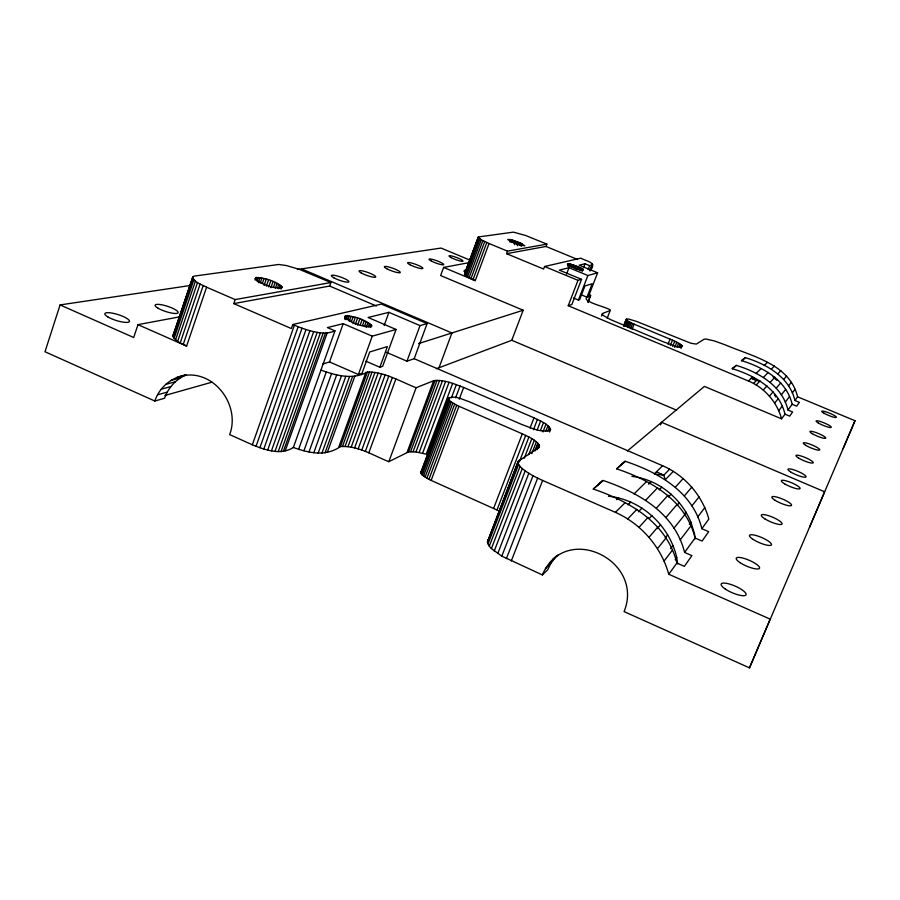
<?xml version="1.0" encoding="UTF-8"?>
<svg xmlns="http://www.w3.org/2000/svg" width="900" height="900" viewBox="0 0 900 900"><rect width="100%" height="100%" fill="white"/><g stroke="black" fill="none" stroke-linecap="round" stroke-linejoin="round"><path stroke-width="1.35" d="M320.963 370.103C335.812 375.412 352.598 380.205 367.459 371.993C384.851 371.891 400.466 381.634 416.126 387.731L433.654 380.745C443.993 379.249 454.174 383.929 463.669 387.45L534.004 417.814C539.741 420.919 547.616 423.113 550.575 429.412L550.249 430.245C540.934 433.159 530.944 427.59 522.158 424.654L468.968 401.625C462.623 399.623 455.051 395.145 448.481 398.216L449.955 401.175L456.705 405.293L522.293 433.811C528.356 436.973 536.062 439.447 539.505 445.77L538.751 447.48L518.186 461.374L487.429 542.104L489.285 546.199L491.389 548.561L501.806 556.144L542.351 574.931L547.639 569.835L550.744 563.58L554.873 557.977M487.429 542.104L518.186 461.374M190.541 285.457L60.075 304.931L45 351.743L154.834 401.04L164.565 398.25C168.109 387.934 175.939 379.159 186.12 375.053C171.754 376.909 159.322 387.293 154.834 401.04M179.123 316.946L137.97 324.652L133.695 337.511L60.075 304.931M192.6 277.571C195.143 282.836 201.769 284.569 206.584 287.201L186.604 346.095C181.811 343.429 175.005 341.505 172.924 335.936L192.6 277.571L193.781 276.176L278.651 264.476L286.043 265.477L299.183 269.28L330.885 282.555L329.636 286.054L233.786 303.604L235.159 299.576L330.885 282.555M172.924 335.936L192.881 276.761M173.205 337.061L192.926 278.584M174.105 338.355L193.871 279.776M175.59 339.784L195.401 281.104M177.649 341.314L197.505 282.555M180.214 342.9L200.115 284.074M183.218 344.509L203.164 285.637M255.071 280.058L255.949 277.526C265.118 277.942 275.445 280.789 282.184 287.168L282.105 287.651C272.88 288.866 262.226 284.58 255.026 278.741L255.949 277.526M256.129 279.945L256.995 277.425M257.074 281.25L258.379 277.47M258.311 282.713L260.055 277.673M260.224 283.05L261.968 278.01M262.316 283.534L264.06 278.494M264.105 285.39L266.287 279.101M266.4 286.099L268.571 279.821M268.684 286.886L270.855 280.609M270.9 287.752L273.082 281.475M273.431 287.392L275.175 282.375M275.332 288.304L277.076 283.286M277.436 287.955L278.752 284.186M278.809 288.821L280.125 285.041M280.305 288.36L281.183 285.84M280.991 289.08L281.869 286.56M386.348 352.294L406.957 361.181L414.191 358.695L427.106 323.572L381.409 304.088L292.77 324.517L291.353 328.556L233.786 303.604M452.655 383.366L426.206 454.196L415.969 451.924L408.589 451.89L388.822 461.678C373.41 455.591 357.739 445.298 340.414 446.614C325.53 456.829 309.049 453.049 293.355 447.491C280.53 455.67 265.084 449.876 252.349 444.791L294.39 325.215L292.77 324.517M256.039 446.344L298.136 326.756L294.39 325.215M259.898 447.75L302.051 328.207C312.548 331.616 324.157 335.565 334.969 330.851L293.355 447.491M263.824 448.988L306.011 329.524M500.209 511.481L428.918 479.407L422.314 475.065L420.919 473.175L421.605 471.229M267.716 450.011L309.926 330.671M271.474 450.81L313.684 331.616M275.006 451.35L317.205 332.359M278.213 451.631L320.389 332.854M281.025 451.642L323.156 333.101M283.376 451.384L325.451 333.09M285.21 450.866L327.218 332.843M344.543 318.51L345.454 315.968C354.735 316.058 364.928 319.387 371.846 325.654L371.554 326.599C362.239 326.959 351.248 323.415 344.7 316.744L345.454 315.968M322.819 363.971L329.524 361.946L343.204 323.662L372.251 336.161L396.067 329.468L382.657 366.3L379.856 367.245L365.861 361.181M298.654 449.246L326.295 371.925M345.037 319.613L346.399 315.799M346.32 319.601L347.681 315.799M347.895 319.759L349.256 315.956M349.279 321.334L351.101 316.271M303.93 450.731L331.594 373.5M351.326 321.784L353.137 316.721M353.059 323.629L355.32 317.306M309.026 451.89L336.701 374.782M355.331 324.326L357.593 318.004M357.615 325.114L359.887 318.803M313.808 452.7L341.471 375.75M360.315 324.72L362.126 319.669M362.452 325.642L364.264 320.591M318.15 453.127L345.791 376.369M364.41 326.576L366.233 321.525M366.154 327.521L367.976 322.459M321.919 453.184L349.526 376.627M368.077 327.161L369.45 323.37M369.697 326.745L370.609 324.214M325.035 452.846L352.586 376.515M370.496 327.521L371.419 324.99M327.397 452.149L354.881 376.043M329.524 361.946L358.391 374.512L372.251 336.161M338.782 447.098L365.884 372.319M340.414 446.614L367.459 371.993M384.154 325.485L388.924 312.334L420.007 325.609L427.106 323.572M342.517 446.377L369.54 371.914M345.06 446.4L372.049 372.071M347.974 446.67L374.94 372.465M379.856 367.245L387.382 346.567L369.697 351.99L361.991 373.298L358.391 374.512M351.18 447.188L378.135 373.095M354.6 447.93L381.566 373.939M358.166 448.897L385.132 374.963M361.777 450.045L388.766 376.166M365.355 451.361L392.377 377.505M368.82 452.801L395.887 378.945M535.556 449.865L537.975 443.284L534.971 451.024M406.957 361.181L420.007 325.609M469.238 262.609L443.621 267.412L440.629 275.558L523.17 310.241L511.785 340.279L436.387 368.741M388.822 461.678L416.126 387.731M478.192 237.274L481.264 239.794L489.049 243.495L475.234 280.665L467.527 276.874L464.535 274.185L478.339 236.959L513.416 232.132L525.589 235.474L546.874 244.136L545.996 246.454L506.554 253.676L507.499 251.145L546.874 244.136M464.535 274.185L478.339 236.959M464.749 274.68L478.418 237.735M478.373 238.106L464.704 273.814M465.322 275.31L479.014 238.309M466.256 276.053L479.97 239.006M467.527 276.874L481.264 239.794M469.103 277.774L482.861 240.66M470.947 278.719L484.718 241.583M407.07 452.407L433.654 380.745M439.009 367.751L451.924 332.955L301.579 268.886M408.589 451.89L435.127 380.396M473.006 279.686L486.799 242.528M410.614 451.642L437.119 380.284M413.089 451.654L439.571 380.441M415.969 451.924L442.418 380.835M419.164 452.452L445.601 381.465M422.606 453.206L449.044 382.32M420.784 472.387L448.481 398.216M420.919 473.175L448.549 399.127M448.391 401.377L449.854 397.451M421.436 474.075L449.032 400.264M422.314 475.065L449.955 401.175M509.67 241.909L510.559 239.546L511.695 239.839L521.212 243.394L524.846 245.869L516.15 243.855L507.78 239.49L510.559 239.546M451.451 397.699L456.356 384.593M510.817 242.19L511.695 239.839M423.54 476.123L451.215 402.154M512.089 242.561L512.977 240.21M425.07 477.214L452.79 403.178M513.461 243L514.339 240.649M455.636 397.755L460.058 385.965M426.881 478.316L454.635 404.235M514.44 244.676L515.767 241.144M516.33 244.035L517.207 241.684M428.918 479.407L456.705 405.293M459.248 399.24L463.669 387.45M517.298 245.779L518.625 242.257M519.086 245.183L519.975 242.831M431.123 480.454L458.955 406.316M520.335 245.756L521.212 243.394M521.438 246.296L522.326 243.945M590.659 269.933C597.51 262.114 585.124 260.977 580.86 258.142L544.567 266.501L543.6 269.044L506.554 253.676M567.562 266.029L568.462 263.666C570.521 263.745 588.285 269.933 581.974 270.349C580.342 270.428 562.882 264.049 568.462 263.666M568.507 266.22L569.408 263.858M566.516 274.162L568.991 267.716L587.88 275.524L597.611 272.79L588.375 296.707L586.98 297.18L580.534 294.502M569.621 266.49L570.521 264.127M570.87 266.85L571.781 264.499M572.231 267.289L573.131 264.926M573.649 267.784L574.56 265.421M575.1 268.324L576 265.961M576.067 270.067L577.429 266.535M577.901 269.483L578.801 267.12M579.173 270.067L580.072 267.705M580.32 270.63L581.22 268.267M568.226 305.73L577.98 280.35L581.558 279.326L571.882 304.47L568.226 305.73L748.474 381.015C764.528 387.731 777.049 402.053 781.582 418.849L784.98 414.18C779.119 389.317 755.123 375.728 732.476 368.719L736.357 365.366C758.61 372.251 782.224 385.605 787.984 410.051L792.607 411.986L789.683 416.149L784.98 414.18M583.492 267.671L585 263.745L589.635 265.657L592.639 264.769M582.075 271.642L582.986 269.28M493.684 508.207L522.293 433.811M588.127 269.584L589.635 265.657M497.07 509.805L525.724 435.375M573.413 297.99L578.43 300.071L587.88 275.524M589.736 270.529L592.256 263.981M590.096 271.001L592.627 264.442M530.021 428.141L534.004 417.814M490.298 535.252L513.214 475.796M514.71 471.915L519.188 460.282M519.345 461.824L528.919 436.995M487.957 544.028L518.614 464.479L517.995 462.78M533.452 429.716L537.446 419.377M489.285 546.199L520.054 466.425L518.614 464.479M524.239 458.257L531.81 438.637M586.98 297.18L592.166 283.759L584.921 285.975L579.645 299.666L578.43 300.071M491.389 548.561L522.27 468.585L520.054 466.425M537.142 430.043L540.641 420.986M528.761 454.669L534.319 440.257M588.049 301.973L590.569 295.436L588.949 293.827M588.094 302.524L590.569 295.436M540.495 430.38L543.499 422.618M494.224 551.048L525.206 470.902L522.27 468.585M531.832 453.623L536.389 441.821M542.947 431.978L545.962 424.204M537.019 449.786L539.021 444.611M497.734 553.59L528.817 473.299L525.206 470.902M538.504 448.369L539.505 445.77M545.929 430.909L547.942 425.723M547.886 431.021L549.405 427.118M549.27 430.965L550.283 428.355M549.562 432.022L550.575 429.412M501.806 556.144L532.991 475.74L528.817 473.299M506.374 558.63L537.637 478.147L532.991 475.74M601.526 316.08L602.539 313.493L610.222 310.433L607.174 318.251M511.29 560.981L542.632 480.454L537.637 478.147M623.655 325.777L626.366 319.174L628.684 319.05L636.84 321.525L690.919 343.26L696.341 344.104L704.036 339.255L705.881 339.03L714.173 340.875L725.726 345.06C752.006 356.321 789.806 364.072 797.602 396.799L855 420.739L843.12 448.695M623.7 326.07L626.366 319.174M624.206 325.418L626.715 319.027M623.981 326.452L626.209 319.657M624.645 325.327L626.141 321.491M625.005 325.62L627.03 320.49L626.501 320.029M625.759 326.149L627.773 321.007L627.03 320.49M626.715 326.734L628.729 321.581L627.773 321.007M627.851 327.353L629.876 322.211L628.729 321.581M629.145 328.005L631.17 322.853L629.876 322.211M630.562 328.657L632.587 323.505L631.17 322.853M632.07 329.31L634.095 324.157L632.587 323.505M668.002 344.306L670.061 339.142L634.095 324.157M670.399 345.341L672.457 340.178L670.061 339.142M672.66 346.399L674.719 341.235L672.457 340.178M674.719 347.445L676.789 342.27L674.719 341.235M677.048 347.152L678.6 343.271L676.789 342.27M679.084 346.793L680.119 344.194L678.6 343.271M680.254 347.636L681.289 345.037L680.119 344.194M681.041 348.356L682.087 345.757L681.289 345.037M660.533 424.912L661.579 422.303L824.625 491.794L809.528 527.332M542.351 574.931C565.132 521.404 644.951 560.273 624.082 611.606L749.475 667.867L770.186 619.133L668.745 574.245C661.241 546.986 641.183 523.811 615.364 512.336L542.632 480.454M749.475 667.867L855 420.739M668.745 574.245L676.89 563.04C666.945 522.709 629.876 501.548 593.269 489.026L603.158 480.488C638.798 492.626 674.921 513.169 684.585 552.431L691.886 555.637L684.383 566.347L676.89 563.04M684.585 552.431L695.07 537.998C685.991 500.434 650.711 480.24 616.635 468.832L625.331 461.317C658.564 472.399 692.989 492.053 701.831 528.694L708.683 531.675L702.101 541.069L695.07 537.998M701.831 528.694L708.829 519.053C702.371 495.54 684.99 475.414 662.602 465.728L414.191 358.695M787.984 410.051L792.169 404.28C786.544 380.419 763.492 367.402 741.758 360.697L745.324 357.615C766.71 364.196 789.401 376.999 794.925 400.478L799.38 402.334L796.68 406.17L792.169 404.28M794.925 400.478L797.602 396.799M675.169 559.766L676.755 557.629C669.623 525.611 641.261 499.5 608.456 496.238M664.087 561.038L672.356 550.204M680.186 539.944L690.84 525.971M697.702 516.96L704.812 507.645M778.736 410.704L782.19 406.181M785.239 402.188L789.491 396.608M792.293 392.929L795.015 389.363M670.567 548.64L672.975 545.512M689.355 524.25L690.919 522.225C681.075 498.015 658.012 479.374 631.879 476.359M657.472 548.618L665.933 538.11M673.92 528.188L684.81 514.654M691.83 505.935L699.097 496.912M774.664 403.065L778.185 398.689M781.301 394.819L785.655 389.419M788.524 385.853L791.291 382.41M665.258 537.829L667.699 534.791M684.383 514.136L685.98 512.168M487.721 540.461L488.812 539.134M649.069 537.266L657.754 527.085M665.966 517.455L677.149 504.338M684.36 495.889L691.819 487.136M769.466 396.113L773.077 391.871M776.284 388.114L780.75 382.882M783.697 379.429L786.555 376.076M657.293 528.637L660.634 524.711M676.901 505.586L679.342 502.706M649.294 518.434L651.87 515.565M668.599 496.957L671.107 494.156M639.067 527.276L648.023 517.387M656.494 508.027L668.036 495.27M675.472 487.058L683.168 478.541M763.256 390.026L766.991 385.897M770.299 382.252L774.9 377.156M777.949 373.793L780.885 370.541M638.415 511.796L641.959 508.061M659.205 489.87L661.804 487.125M627.739 518.906L636.998 509.254M645.761 500.119L657.686 487.676M673.346 471.353L665.381 479.655L663.683 475.279L656.494 471.746M756.202 384.952L760.072 380.925C756.337 381.476 744.041 374.558 756.472 380.43L753.548 383.434M763.481 377.359L768.251 372.386M771.401 369.101L774.45 365.929M662.602 465.728L654.356 473.861L663.683 475.279L669.645 469.181M628.02 504.799L630.765 502.043M648.596 484.189L651.274 481.511M621.034 465.03L624.746 461.317M598.275 484.695L602.539 480.476M615.364 512.336L624.949 502.875M634.028 493.92L646.38 481.725M748.474 381.015L752.479 377.055L756.472 380.43M756.023 373.567L760.972 368.685M764.235 365.468L767.396 362.351M545.501 568.597L550.744 563.58M616.646 499.702L618.548 497.891M552.78 559.35L555.829 556.459M549.675 562.928L558.18 554.805M593.269 489.026L603.158 480.488M616.635 468.832L625.331 461.317M732.476 368.719L736.357 365.366M741.758 360.697L745.324 357.615M627.367 450.99L704.385 386.404L781.582 418.849M602.539 313.493L602.212 314.246L603.472 315.585L610.133 319.433L664.594 342.304C668.036 342.956 681.154 350.1 682.087 345.757M173.25 334.991L174.195 334.271M590.625 295.976C573.322 300.262 612.023 308.07 610.222 310.433M732.082 368.719L734.434 367.031M741.375 360.709L743.558 359.145M463.826 271.238L466.2 270.428M418.534 343.609L523.17 310.241M176.614 377.561L185.546 375.019M164.936 395.471L212.018 382.174M157.523 394.83L167.22 392.119M161.145 389.239L170.809 386.595M165.611 384.412L175.23 381.825M170.82 380.475L180.382 377.944M343.204 323.662L327.386 327.589L334.969 330.851M388.924 312.334L368.123 317.486L396.067 329.468M568.991 267.716L559.316 270.113L581.558 279.326M585 263.745L579.184 265.185L597.611 272.79M467.213 269.887L464.468 270.439L466.582 271.327M297.416 269.505L441.079 248.062L470.16 260.201M182.846 375.728C214.335 369.405 240.705 405.776 229.657 434.61L252.349 444.791M298.136 326.756L302.051 328.207M545.996 246.454L577.451 259.425M489.049 243.495L507.499 251.145M544.567 266.501L577.98 280.35M443.621 267.412L475.234 280.665M511.785 340.279L676.643 410.209M329.636 286.054L376.358 305.989M660.015 473.692L663.683 475.279M206.584 287.201L235.159 299.576M137.97 324.652L186.604 346.095M773.055 376.954L776.846 380.261M774.337 394.875L775.822 396.968M690.919 522.225L694.462 533.587L695.227 538.965M676.755 557.629L677.678 563.985M823.95 413.19A7.897 1.226 22.5 0 0 836.145 417.476A7.897 1.226 22.5 0 0 827.077 412.223A7.897 1.226 22.5 0 0 823.95 413.19M818.359 423.022A8.213 1.327 22.6 0 0 831.049 427.478A8.213 1.327 22.6 0 0 821.655 421.942A8.213 1.327 22.6 0 0 818.359 423.022M812.295 433.699A8.561 1.44 22.6 0 0 825.525 438.311A8.561 1.44 22.6 0 0 815.771 432.484A8.561 1.44 22.6 0 0 812.295 433.699M805.691 445.309A8.933 1.575 22.7 0 0 819.518 450.113A8.933 1.575 22.7 0 0 809.37 443.947A8.933 1.575 22.7 0 0 805.691 445.309M798.491 457.988A9.349 1.721 22.8 0 0 812.959 462.994A9.349 1.721 22.8 0 0 802.395 456.446A9.349 1.721 22.8 0 0 798.491 457.988M790.582 471.904A9.799 1.89 22.8 0 0 805.759 477.113A9.799 1.89 22.8 0 0 794.745 470.16A9.799 1.89 22.8 0 0 790.582 471.904M451.238 257.67A7.515 1.147 20.4 0 0 462.892 261.259A7.515 1.147 20.4 0 0 453.881 256.567A7.515 1.147 20.4 0 0 451.238 257.67M431.404 261.067A7.808 1.226 20.3 0 0 443.565 264.78A7.808 1.226 20.3 0 0 434.295 259.898A7.808 1.226 20.3 0 0 431.404 261.067M409.961 264.735A8.134 1.327 20.1 0 0 422.685 268.582A8.134 1.327 20.1 0 0 413.134 263.486A8.134 1.327 20.1 0 0 409.961 264.735M386.707 268.706A8.482 1.44 20 0 0 400.05 272.7A8.482 1.44 20 0 0 390.206 267.379A8.482 1.44 20 0 0 386.707 268.706M361.406 273.037A8.865 1.575 19.8 0 0 375.435 277.189A8.865 1.575 19.8 0 0 365.287 271.609A8.865 1.575 19.8 0 0 361.406 273.037M333.787 277.762A9.293 1.71 19.6 0 0 348.559 282.082A9.293 1.71 19.6 0 0 338.085 276.221A9.293 1.71 19.6 0 0 333.787 277.762M725.13 588.926A13.545 3.634 23.4 0 0 745.819 595.102A13.545 3.634 23.4 0 0 729.889 584.168A13.545 3.634 23.4 0 0 725.13 588.926M740.014 562.613A12.701 3.195 23.3 0 0 759.364 568.496A12.701 3.195 23.3 0 0 744.311 558.484A12.701 3.195 23.3 0 0 740.014 562.613M753.131 539.426A11.959 2.824 23.2 0 0 771.311 545.04A11.959 2.824 23.2 0 0 757.035 535.804A11.959 2.824 23.2 0 0 753.131 539.426M764.786 518.816A11.295 2.52 23.1 0 0 781.92 524.183A11.295 2.52 23.1 0 0 768.364 515.621A11.295 2.52 23.1 0 0 764.786 518.816M775.215 500.389A10.699 2.261 23 0 0 791.415 505.53A10.699 2.261 23 0 0 778.5 497.554A10.699 2.261 23 0 0 775.215 500.389M784.597 483.817A10.17 2.036 22.9 0 0 799.965 488.734A10.17 2.036 22.9 0 0 787.635 481.286A10.17 2.036 22.9 0 0 784.597 483.817M107.876 316.935A12.915 3.094 17.5 0 0 128.858 322.043A12.915 3.094 17.5 0 0 114.784 313.673A12.915 3.094 17.5 0 0 107.876 316.935M158.186 308.295A12.082 2.756 18 0 0 177.649 313.155A12.082 2.756 18 0 0 164.115 305.325A12.082 2.756 18 0 0 158.186 308.295"/></g></svg>
